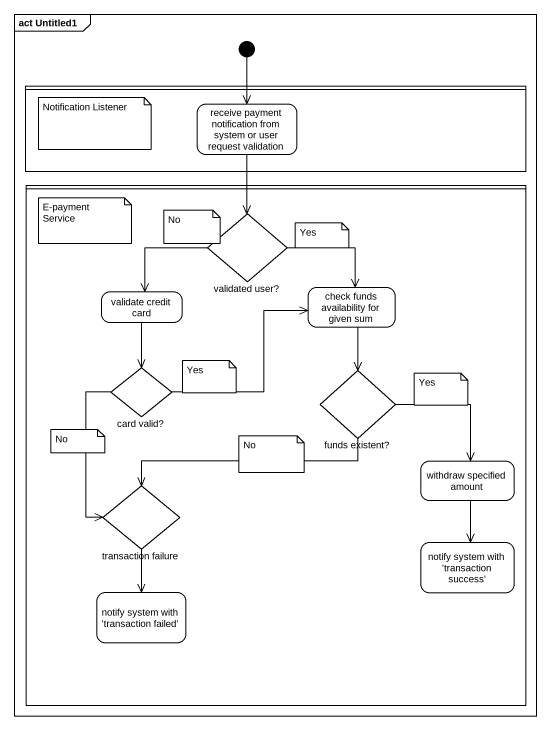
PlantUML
@startuml
mainframe act Untitled1
hide empty description
state initial1 <<start>>
state " " as lane1 <<partition>> {
  state "receive payment notification from system or user request validation" as receive_payment
}
state " " as lane2 <<partition>> {
  state "validated user?" as validated_user <<choice>>
  state "validate credit card" as validate_credit_card
  state "check funds availability for given sum" as check_funds_availability
  state "card valid?" as card_valid <<choice>>
  state "funds existent?" as funds_existent <<choice>>
  state "withdraw specified amount" as withdraw_specified_amount
  state "transaction failure" as transaction_failure <<choice>>
  state "notify system with 'transaction success'" as notify_system_with
  state "notify system with 'transaction failed'" as notify_system_with_2
}
initial1 --> receive_payment
receive_payment --> validated_user
validated_user -left-> validate_credit_card
validated_user -right-> check_funds_availability
validate_credit_card --> card_valid
check_funds_availability --> funds_existent
card_valid -right-> check_funds_availability
card_valid --> transaction_failure
funds_existent --> withdraw_specified_amount
funds_existent -left-> transaction_failure
withdraw_specified_amount --> notify_system_with
transaction_failure --> notify_system_with_2
note as N1
  Notification Listener
end note
note as N2
  E-payment
  Service
end note
note as N3
  No
end note
note as N4
  Yes
end note
note as N5
  Yes
end note
note as N6
  Yes
end note
note as N7
  No
end note
note as N8
  No
end note
@enduml
